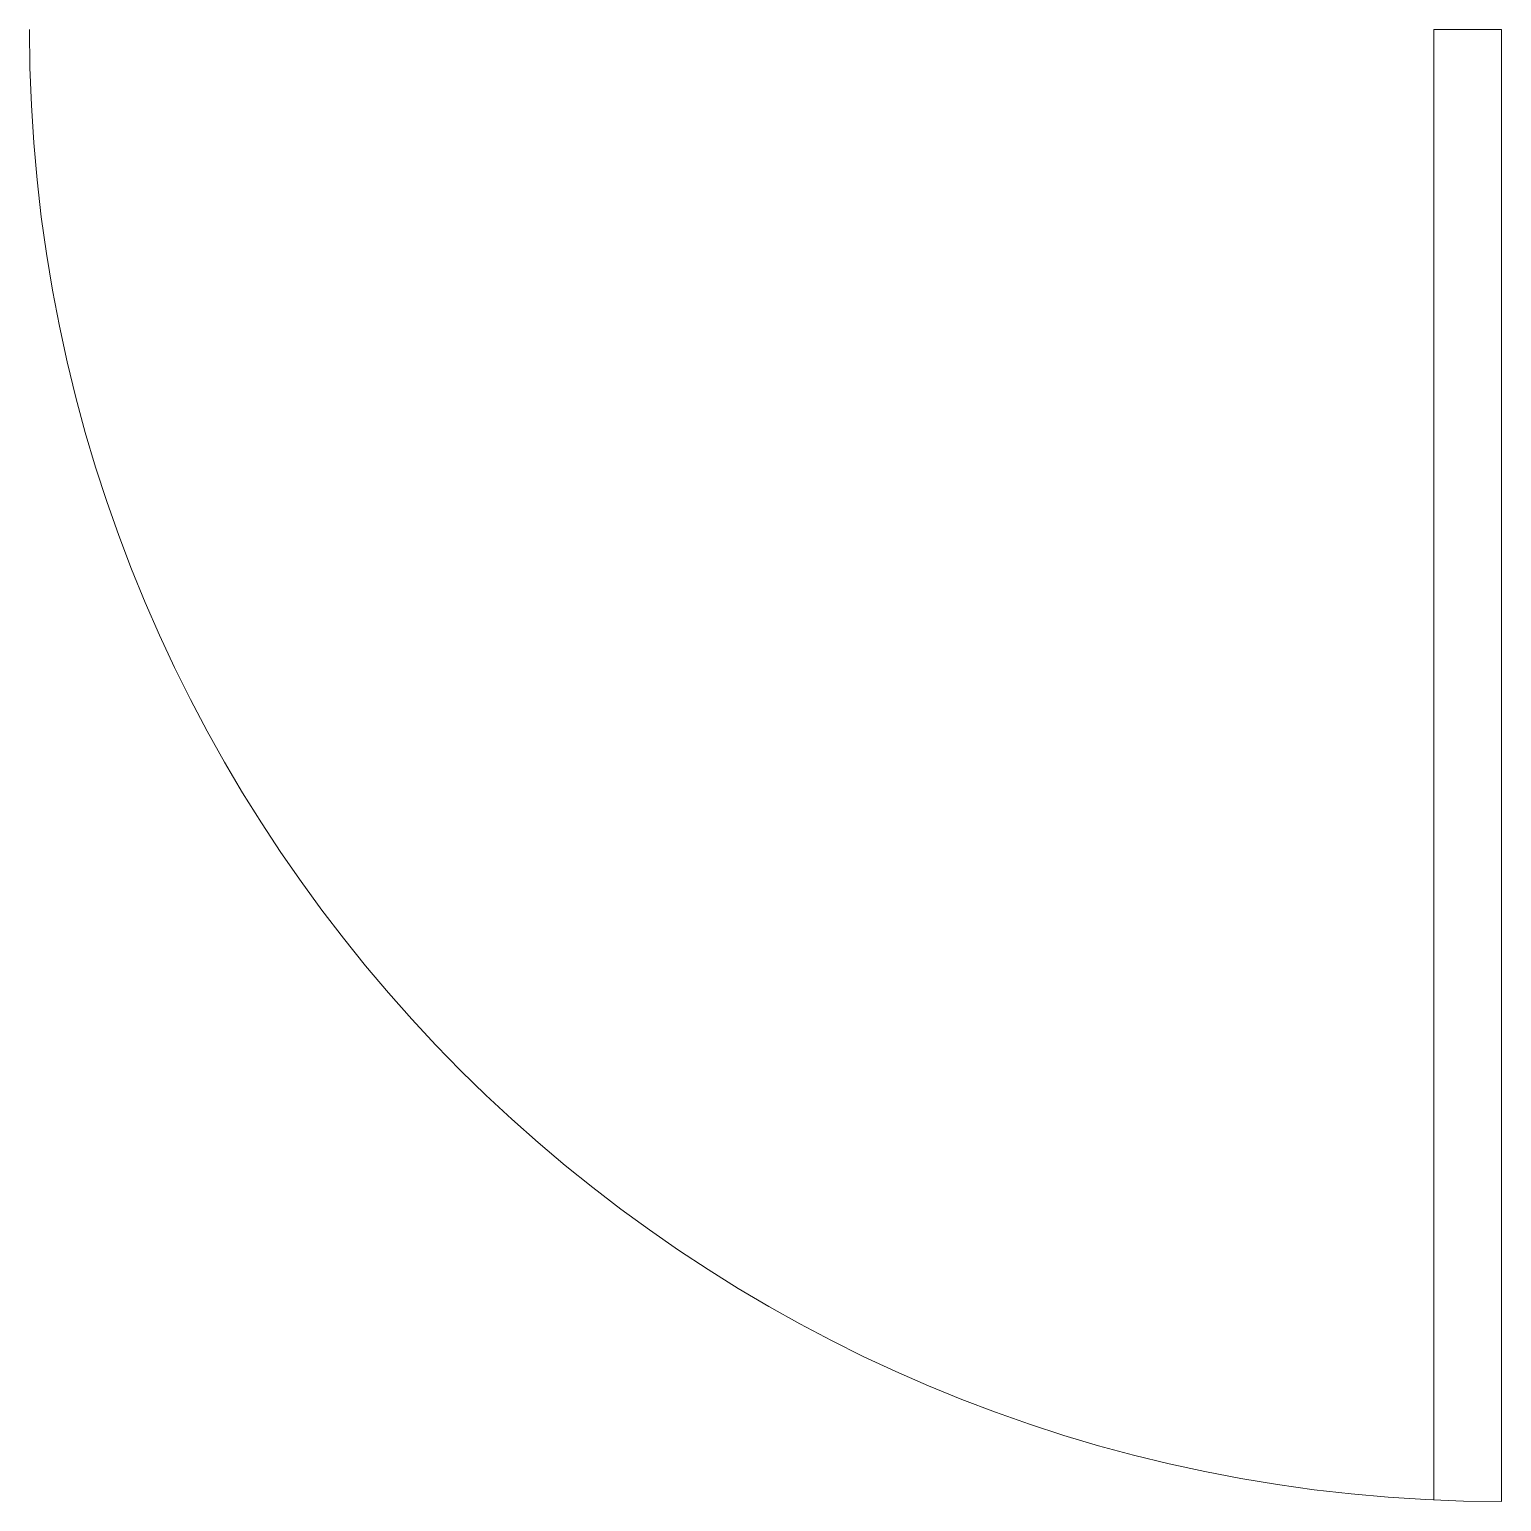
# Model space of a CAD drawing. Header units: inches. Extents: x 214.3 to 244.3, y -345.1 to -315.1.
import ezdxf

# ---------------------------------------------------------------- set-up
doc = ezdxf.new("R2010")
doc.units = ezdxf.units.IN
doc.header["$MEASUREMENT"] = 0
doc.layers.add('A101-Floorplan-1st-floor', color=7, linetype='Continuous', lineweight=9)

msp = doc.modelspace()

# ---------------------------------------------------------------- linework, layer by layer
at = {"layer": 'A101-Floorplan-1st-floor'}
for p, q in [((242.876, -315.073), (242.876, -345.041)), ((244.256, -315.073), (242.876, -315.073)), ((244.256, -315.073), (244.256, -345.073))]:
    msp.add_line(p, q, dxfattribs=at)
msp.add_arc((244.256, -315.073), 30, 180, 270, dxfattribs=at)

doc.saveas('drawing.dxf')
